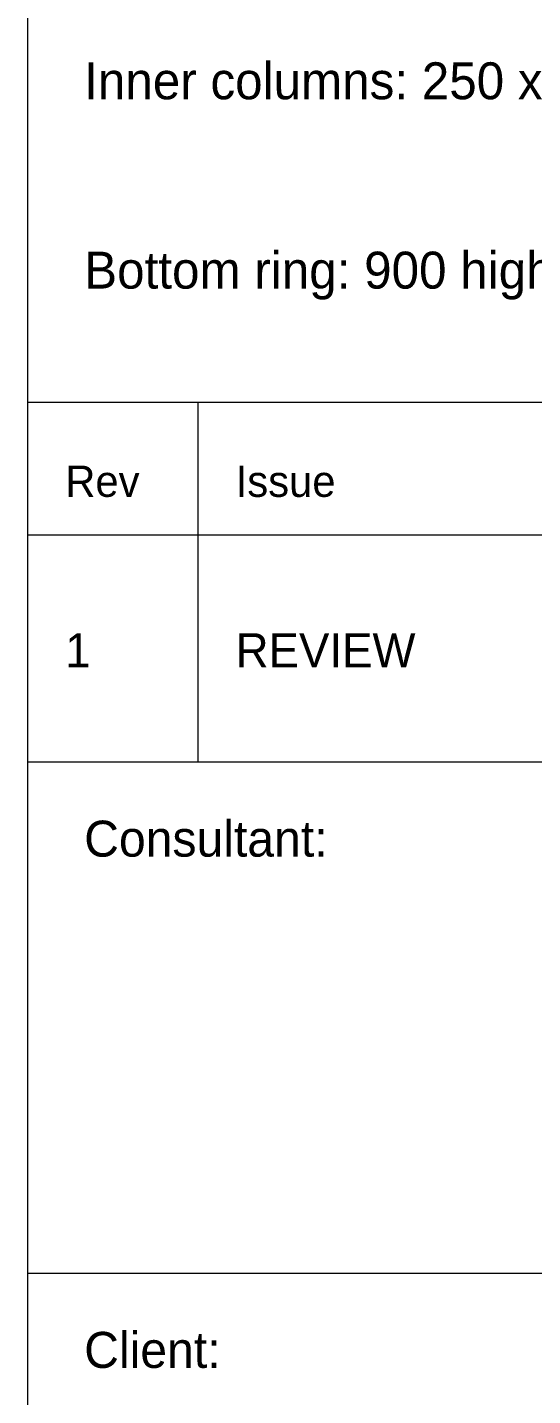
# Paper-space layout '01 Plans' of a CAD drawing. Header units: millimetres. Extents: x 5 to 415, y 7 to 290.
# Drawn here: x 342 to 368.7, y 78.5 to 150.8 of the extents above; entities that cross this region are included whole.
import ezdxf

# ---------------------------------------------------------------- set-up
doc = ezdxf.new("R2010")
doc.units = ezdxf.units.MM
doc.layers.add('SHEET', color=7, linetype='Continuous')
doc.layers.add('TEXT', color=7, linetype='Continuous')

# ---------------------------------------------------------------- blocks, each defined once
blk = doc.blocks.new('SHEET_01')
at = {"layer": 'SHEET', "lineweight": 18}
for p, q in [((342, 290), (342, 7)), ((342, 131), (415, 131)), ((351, 131), (351, 112)), ((342, 124), (415, 124)), ((342, 112), (415, 112)), ((342, 85), (415, 85))]:
    blk.add_line(p, q, dxfattribs=at)
at = {"layer": 'TEXT'}
for s, height, p in [('Inner columns: 250 x 450', 1.95, (345, 147)), ('Bottom ring: 900 high x 600 radial', 1.95, (345, 137)), ('Rev', 1.65, (344, 126)), ('Issue', 1.65, (353, 126)), ('1', 1.8, (344, 117)), ('REVIEW', 1.8, (353, 117)), ('Consultant:', 1.9, (345, 107)), ('Client:', 1.9, (345, 80))]:
    blk.add_text(s, height=height, dxfattribs=at).set_placement(p)

psp = doc.layouts.new('01 Plans')

# ---------------------------------------------------------------- block references
psp.add_blockref('SHEET_01', (0, 0))

doc.saveas('drawing.dxf')
